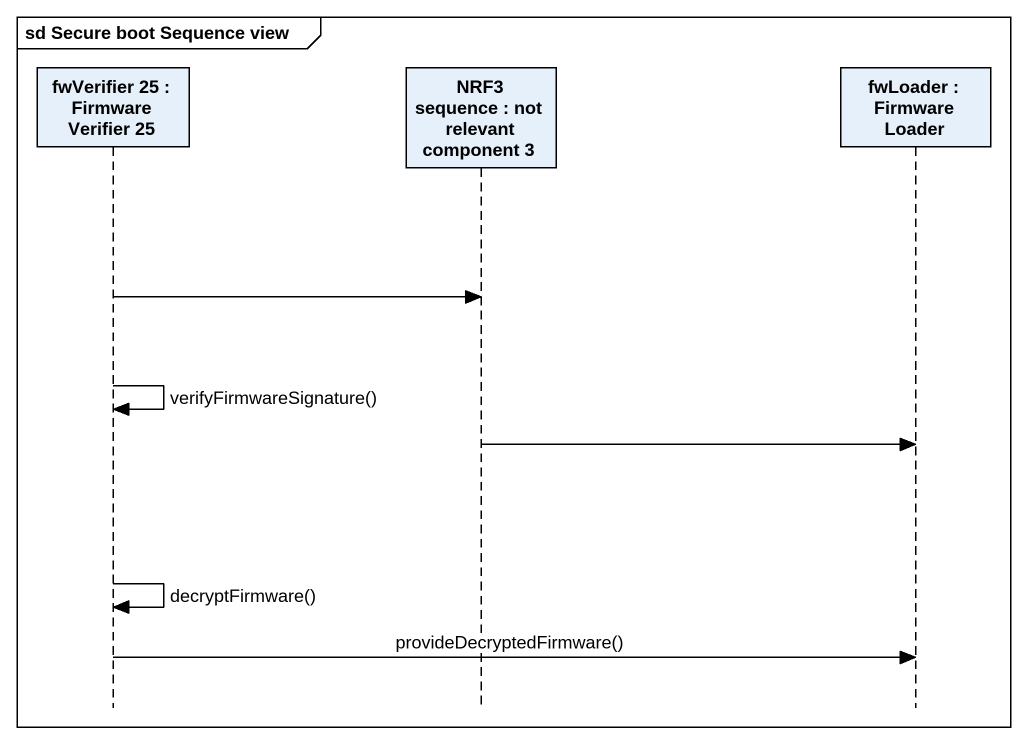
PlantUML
@startuml
mainframe sd Secure boot Sequence view
hide footbox
participant "fwVerifier 25 : Firmware Verifier 25" as fwVerifier_25
participant "NRF3 sequence : not relevant component 3" as NRF3_sequence
participant "fwLoader : Firmware Loader" as fwLoader

fwVerifier_25 -> NRF3_sequence
fwVerifier_25 -> fwVerifier_25 : verifyFirmwareSignature()
NRF3_sequence -> fwLoader
fwVerifier_25 -> fwVerifier_25 : decryptFirmware()
fwVerifier_25 -> fwLoader : provideDecryptedFirmware()
@enduml
